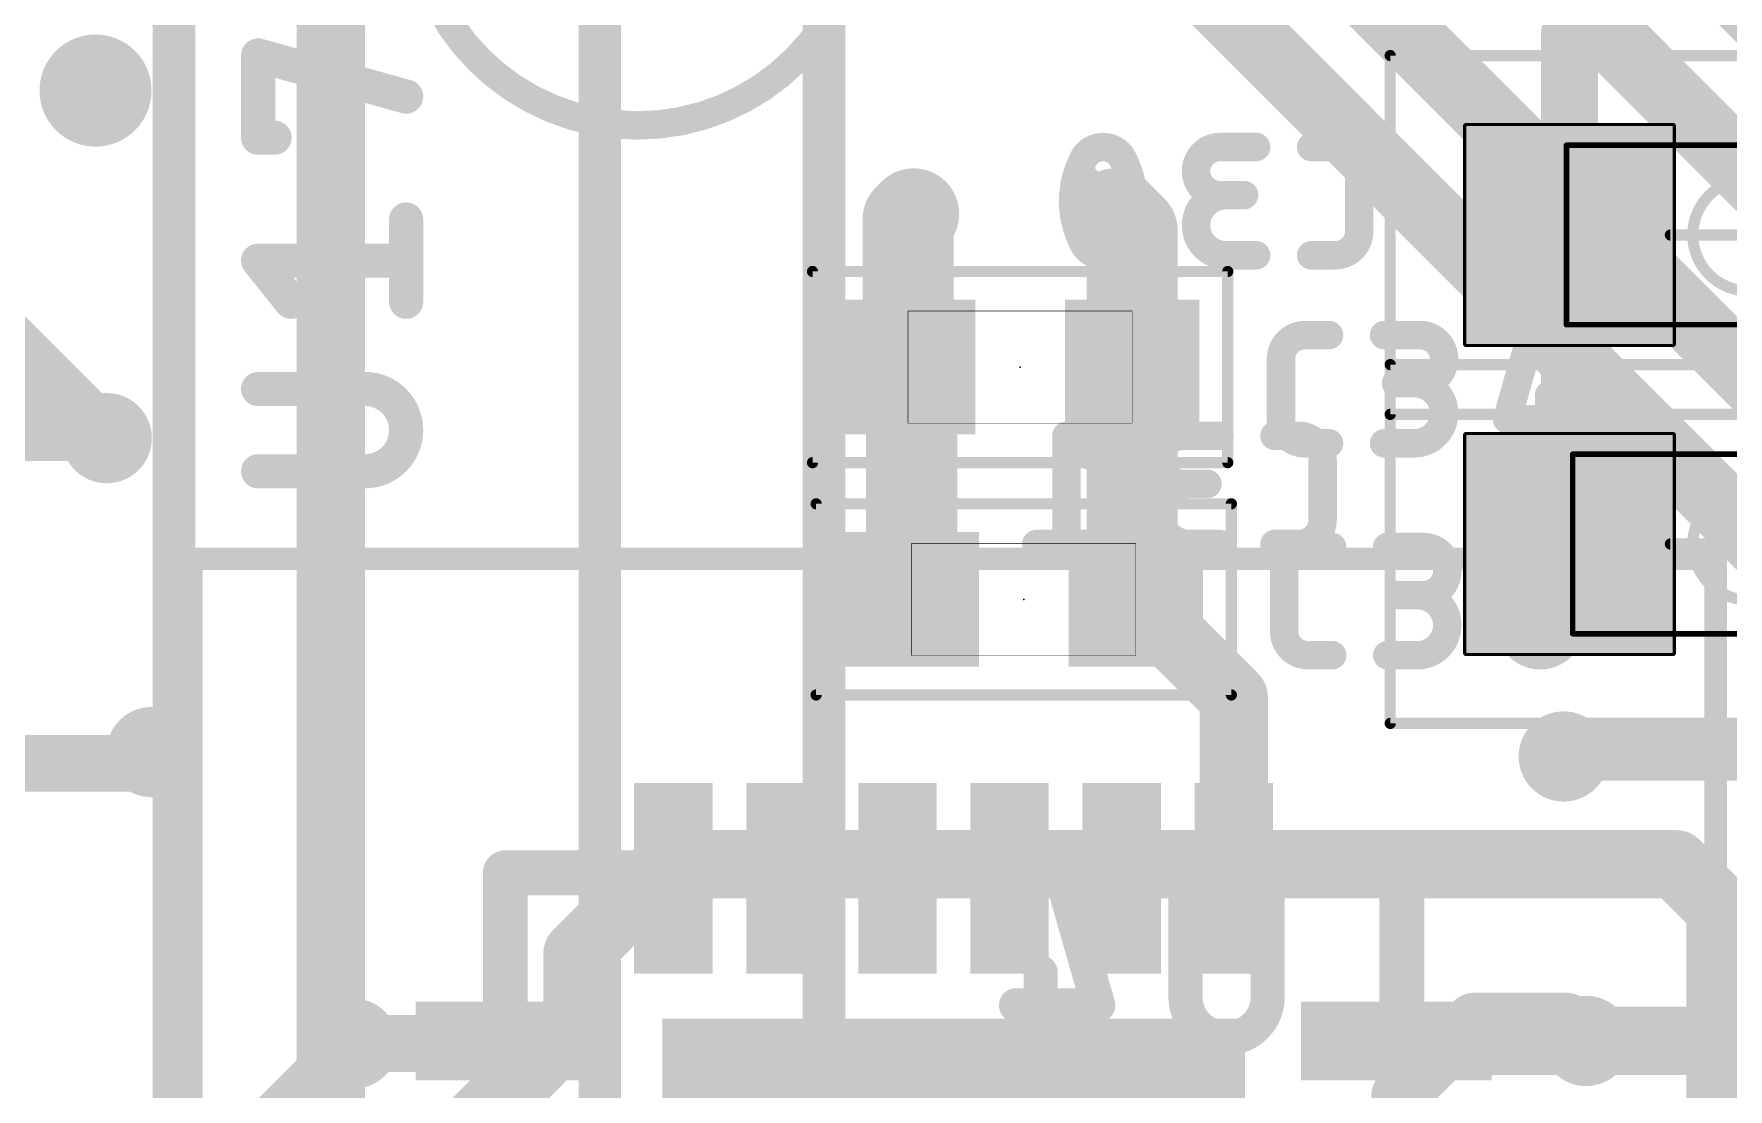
# Model space of a CAD drawing. Extents: x 23.6 to 57.9, y 14.1 to 54.9.
# Drawn here: x 31.38 to 38.93, y 39.4 to 44.1 of the extents above; entities that cross this region are included whole.
import ezdxf

# ---------------------------------------------------------------- set-up
doc = ezdxf.new("R2010")
doc.units = 0
for name, color, linetype in [('1', 12, 'CONTINUOUS'), ('15', 30, 'CONTINUOUS'), ('16', 132, 'CONTINUOUS'), ('18', 110, 'CONTINUOUS'), ('2', 41, 'CONTINUOUS'), ('21', 253, 'CONTINUOUS'), ('23', 53, 'CONTINUOUS'), ('25', 253, 'CONTINUOUS'), ('26', 253, 'CONTINUOUS'), ('39', 12, 'CONTINUOUS'), ('40', 132, 'CONTINUOUS'), ('42', 132, 'CONTINUOUS'), ('51', 253, 'CONTINUOUS'), ('52', 253, 'CONTINUOUS')]:
    doc.layers.add(name, color=color, linetype=linetype)

# ---------------------------------------------------------------- blocks, each defined once
blk = doc.blocks.new('RECT152000X160000R3')
at = {"const_width": 0.0143}
blk.add_lwpolyline([(0.4679, -0.4858), (0.4679, 0.4858, 0.4142), (0.4608, 0.4929), (-0.4608, 0.4929, 0.4142), (-0.4679, 0.4858), (-0.4679, -0.4858, 0.4142), (-0.4608, -0.4929), (0.4608, -0.4929, 0.4142)], format="xyb", close=True, dxfattribs=at)
blk.add_solid([(-0.4643, -0.4893), (0.4643, -0.4893), (-0.4643, 0.4893), (0.4643, 0.4893)])
blk = doc.blocks.new('RECT')
blk.add_solid([(-0.5, -0.5), (0.5, -0.5), (-0.5, 0.5), (0.5, 0.5)])
blk = doc.blocks.new('ROUNDV')
at = {"const_width": 0.5}
blk.add_lwpolyline([(0, -0.25, 1), (0, 0.25, 1), (0, -0.25)], format="xyb", dxfattribs=at)

msp = doc.modelspace()

# ---------------------------------------------------------------- linework, layer by layer
at = {"layer": '1'}
for points, const_width in [([(40.9928, 42.2587), (38, 45.2515)], 0.3048), ([(40.5102, 41.9898), (37.6, 44.9)], 0.3048), ([(40.0784, 41.5216), (37.1, 44.5)], 0.3048), ([(39.6, 41.3), (36.6, 44.3)], 0.3048), ([(35.275, 43.275), (35.3, 43.3)], 0.4064), ([(35.275, 42.617), (35.275, 43.275)], 0.4064), ([(36.275, 43.225), (36.2, 43.3)], 0.4064), ([(36.275, 42.617), (36.275, 43.225)], 0.4064), ([(31.15, 42.85), (31.7, 42.3)], 0.254), ([(35.275, 42.617), (35.291, 42.601)], 0.4064), ([(35.291, 42.601), (35.291, 41.581)], 0.4064), ([(36.275, 42.617), (36.275, 41.597)], 0.4064), ([(30.7, 42.35), (31.65, 42.35)], 0.3048), ([(31.65, 42.35), (31.7, 42.3)], 0.3048), ([(36.275, 41.597), (36.291, 41.581)], 0.4064), ([(36.291, 41.581), (36.728, 41.144)], 0.3048), ([(36.728, 41.144), (36.728, 40.337)], 0.3048), ([(30.7, 40.85), (31.9, 40.85)], 0.254), ([(31.9, 40.85), (31.9, 40.9)], 0.254), ([(37.453, 39.612), (38.3, 39.612)], 0.3048), ([(38.3, 39.612), (38.888, 39.612)], 0.3048), ([(38.888, 39.612), (39.0915, 39.4085)], 0.3048), ([(32.05, 38.85), (32.8, 39.6)], 0.254), ([(33.491, 39.6), (32.8, 39.6)], 0.254), ([(33.503, 39.612), (33.491, 39.6)], 0.254)]:
    msp.add_lwpolyline(points, dxfattribs=dict(at, const_width=const_width))
for points, const_width in [([(35.3766, 43.275, 1), (35.1734, 43.275)], 0.2032), ([(35.3718, 43.2282, 1), (35.2282, 43.3718)], 0.2032), ([(36.2718, 43.3718, 1), (36.1282, 43.2282)], 0.2032), ([(35.2032, 43.3468, 1), (35.3468, 43.2032)], 0.2032), ([(36.3766, 43.225, 1), (36.1734, 43.225)], 0.2032), ([(36.2032, 43.1532, 1), (36.3468, 43.2968)], 0.2032), ([(35.3468, 42.6888, 1), (35.2032, 42.5452)], 0.2032), ([(35.3926, 42.601, 1), (35.1894, 42.601)], 0.2032), ([(36.3766, 42.617, 1), (36.1734, 42.617)], 0.2032), ([(35.1734, 42.617, 1), (35.3766, 42.617)], 0.2032), ([(35.2192, 42.5292, 1), (35.3628, 42.6728)], 0.2032), ([(36.1734, 42.617, 1), (36.3766, 42.617)], 0.2032), ([(31.7039, 42.4039, 1), (31.5961, 42.2961)], 0.1524), ([(31.65, 42.2738, 1), (31.65, 42.4262)], 0.1524), ([(31.6461, 42.2461, 1), (31.7539, 42.3539)], 0.1524), ([(31.6551, 42.2551, 1), (31.7449, 42.3449)], 0.127), ([(36.3468, 41.6688, 1), (36.2032, 41.5252)], 0.2032), ([(36.2192, 41.5092, 1), (36.3628, 41.6528)], 0.2032), ([(36.3449, 41.6349, 1), (36.2371, 41.5271)], 0.1524), ([(35.1894, 41.581, 1), (35.3926, 41.581)], 0.2032), ([(36.1734, 41.597, 1), (36.3766, 41.597)], 0.2032), ([(36.8042, 41.144, 1), (36.6518, 41.144)], 0.1524), ([(36.6741, 41.0901, 1), (36.7819, 41.1979)], 0.1524), ([(31.9635, 40.9, 1), (31.8365, 40.9)], 0.127), ([(31.9, 40.7865, 1), (31.9, 40.9135)], 0.127), ([(31.8365, 40.85, 1), (31.9635, 40.85)], 0.127), ([(36.6518, 40.337, 1), (36.8042, 40.337)], 0.1524), ([(37.453, 39.6882, 1), (37.453, 39.5358)], 0.1524), ([(38.3, 39.6882, 1), (38.3, 39.5358)], 0.1524), ([(38.3, 39.5358, 1), (38.3, 39.6882)], 0.1524), ([(38.9419, 39.6659, 1), (38.8341, 39.5581)], 0.1524), ([(38.888, 39.5358, 1), (38.888, 39.6882)], 0.1524), ([(32.8, 39.6635, 1), (32.8, 39.5365)], 0.127), ([(32.8449, 39.5551, 1), (32.7551, 39.6449)], 0.127), ([(33.4461, 39.6449, 1), (33.5359, 39.5551)], 0.127), ([(33.5479, 39.5671, 1), (33.4581, 39.6569)], 0.127), ([(33.491, 39.5365, 1), (33.491, 39.6635)], 0.127)]:
    msp.add_lwpolyline(points, format="xyb", dxfattribs=dict(at, const_width=const_width))
at = {"layer": '15'}
for points, const_width in [([(32, 18.1), (32, 50)], 0.19), ([(32.7, 49.9), (32.7, 17)], 0.3048)]:
    msp.add_lwpolyline(points, dxfattribs=dict(at, const_width=const_width))
at = {"layer": '16'}
for points, const_width in [([(32.7, 48.9), (32.7, 29)], 0.19), ([(38.726, 44.603), (38.226, 44.103)], 0.254), ([(38.226, 44.103), (38.226, 43.206)], 0.254), ([(38.226, 43.206), (38.226, 41.828)], 0.254), ([(38.2, 40.8064), (38.2, 40.8806)], 0.254), ([(38.3, 40.9), (38.2064, 40.8064)], 0.254), ([(39.826, 40.9), (38.3, 40.9)], 0.254), ([(38.2064, 40.8064), (38.2, 40.8064)], 0.254), ([(34.2, 40.4), (34.1, 40.3)], 0.3048), ([(38.7, 40.4), (34.2, 40.4)], 0.3048), ([(38.9, 40.2), (38.7, 40.4)], 0.3048), ([(33.8, 40), (34.1, 40.3)], 0.3048), ([(38.9, 39.1), (38.9, 40.2)], 0.3048), ([(33.8, 39.7), (33.8, 40)], 0.3048), ([(33.8, 39.7), (31.95, 37.85)], 0.3048), ([(37.4688, 39.3688), (37.8, 39.7)], 0.254), ([(37.8, 39.7), (38.212, 39.7)], 0.254), ([(38.212, 39.7), (38.3, 39.612)], 0.254), ([(37.4688, 38.8708), (37.4688, 39.3688)], 0.254)]:
    msp.add_lwpolyline(points, dxfattribs=dict(at, const_width=const_width))
for points, const_width in [([(38.2895, 44.103, 1), (38.1625, 44.103)], 0.127), ([(38.1811, 44.1479, 1), (38.2709, 44.0581)], 0.127), ([(38.2895, 43.206, 1), (38.1625, 43.206)], 0.127), ([(38.1625, 43.206, 1), (38.2895, 43.206)], 0.127), ([(38.1625, 41.828, 1), (38.2895, 41.828)], 0.127), ([(38.2635, 40.8806, 1), (38.1365, 40.8806)], 0.127), ([(38.3, 40.9635, 1), (38.3, 40.8365)], 0.127), ([(38.3449, 40.8551, 1), (38.2551, 40.9449)], 0.127), ([(38.2, 40.8699, 1), (38.2, 40.7429)], 0.127), ([(38.1615, 40.8513, 1), (38.2513, 40.7615)], 0.127), ([(38.2064, 40.7429, 1), (38.2064, 40.8699)], 0.127), ([(38.1365, 40.8064, 1), (38.2635, 40.8064)], 0.127), ([(34.2, 40.4762, 1), (34.2, 40.3238)], 0.1524), ([(34.2539, 40.3461, 1), (34.1461, 40.4539)], 0.1524), ([(38.7539, 40.4539, 1), (38.6461, 40.3461)], 0.1524), ([(38.7, 40.3238, 1), (38.7, 40.4762)], 0.1524), ([(34.1539, 40.2461, 1), (34.0461, 40.3539)], 0.1524), ([(34.0461, 40.3539, 1), (34.1539, 40.2461)], 0.1524), ([(38.9762, 40.2, 1), (38.8238, 40.2)], 0.1524), ([(38.8461, 40.1461, 1), (38.9539, 40.2539)], 0.1524), ([(33.8762, 40, 1), (33.7238, 40)], 0.1524), ([(33.7461, 40.0539, 1), (33.8539, 39.9461)], 0.1524), ([(33.8539, 39.6461, 1), (33.7461, 39.7539)], 0.1524), ([(33.7238, 39.7, 1), (33.8762, 39.7)], 0.1524), ([(37.8, 39.7635, 1), (37.8, 39.6365)], 0.127), ([(37.8449, 39.6551, 1), (37.7551, 39.7449)], 0.127), ([(38.2569, 39.7449, 1), (38.1671, 39.6551)], 0.127), ([(38.212, 39.6365, 1), (38.212, 39.7635)], 0.127), ([(38.2551, 39.5671, 1), (38.3449, 39.6569)], 0.127), ([(37.5323, 39.3688, 1), (37.4053, 39.3688)], 0.127), ([(37.4239, 39.4137, 1), (37.5137, 39.3239)], 0.127)]:
    msp.add_lwpolyline(points, format="xyb", dxfattribs=dict(at, const_width=const_width))
at = {"layer": '2', "const_width": 0.19}
for points in [[(33.9, 50.1), (33.9, 26.4)], [(34.9, 50.1), (34.9, 25.9)]]:
    msp.add_lwpolyline(points, dxfattribs=at)
at = {"layer": '21'}
for points, const_width in [([(31.65, 43.725, 1), (31.65, 43.975, 1), (31.65, 43.725)], 0.25), ([(36.778, 41.162, 1), (36.678, 41.162)], 0.1), ([(36.678, 41.162, 1), (36.778, 41.162)], 0.1), ([(36.703, 41.162, 1), (36.653, 41.162)], 0.05), ([(36.803, 41.162, 1), (36.753, 41.162)], 0.05), ([(36.653, 41.162, 1), (36.703, 41.162)], 0.05), ([(36.753, 41.162, 1), (36.803, 41.162)], 0.05), ([(33.503, 40.387, 1), (33.503, 40.337)], 0.05), ([(33.528, 40.362, 1), (33.478, 40.362)], 0.05), ([(33.878, 40.337, 1), (33.878, 40.387)], 0.05), ([(37.078, 40.387, 1), (37.078, 40.337)], 0.05), ([(37.503, 40.362, 1), (37.453, 40.362)], 0.05), ([(37.478, 40.337, 1), (37.478, 40.387)], 0.05), ([(33.478, 39.962, 1), (33.528, 39.962)], 0.05), ([(37.453, 39.962, 1), (37.503, 39.962)], 0.05)]:
    msp.add_lwpolyline(points, format="xyb", dxfattribs=dict(at, const_width=const_width))
at = {"layer": '21', "const_width": 0.1}
for points in [[(33.878, 40.362), (33.503, 40.362)], [(33.503, 40.362), (33.503, 39.962)], [(37.478, 40.362), (37.078, 40.362)], [(37.478, 39.962), (37.478, 40.362)]]:
    msp.add_lwpolyline(points, dxfattribs=at)
at = {"layer": '23'}
for p in [(35.775, 42.617), (35.791, 41.581)]:
    msp.add_point(p, dxfattribs=at)
at = {"layer": '25'}
for points, const_width in [([(32.3754, 43.6397), (32.3754, 44.0066)], 0.1524), ([(32.3754, 44.0066), (33.0358, 43.8231)], 0.1524), ([(32.4488, 43.6397), (32.3754, 43.6397)], 0.1524), ([(33.0358, 42.9082), (33.0358, 43.2751)], 0.1524), ([(32.5222, 42.9082), (32.3754, 43.0916)], 0.1524), ([(32.3754, 43.0916), (33.0358, 43.0916)], 0.1524), ([(37.0458, 42.7595), (37.1531, 42.7595)], 0.127), ([(37.3987, 42.7595), (37.5595, 42.7595)], 0.127), ([(38.0545, 42.7595), (37.9473, 42.3841)], 0.127), ([(36.9386, 42.3841), (36.9386, 42.6523)], 0.127), ([(32.8524, 42.5192), (32.3754, 42.5192)], 0.1524), ([(37.5595, 42.545), (37.4523, 42.545)], 0.127), ([(38.135, 42.4914), (38.135, 42.2769)], 0.127), ([(37.9473, 42.3841), (38.2154, 42.3841)], 0.127), ([(37.1531, 42.2769), (37.0458, 42.2769)], 0.127), ([(37.3987, 42.2769), (37.5327, 42.2769)], 0.127), ([(32.3754, 42.1523), (32.8524, 42.1523)], 0.1524), ([(37.0598, 41.8145), (37.1671, 41.8145)], 0.127), ([(37.4127, 41.8145), (37.5735, 41.8145)], 0.127), ([(36.9526, 41.4391), (36.9526, 41.7073)], 0.127), ([(37.5735, 41.6), (37.4663, 41.6)], 0.127), ([(37.9613, 41.6), (38.1222, 41.6)], 0.127), ([(37.9613, 41.466), (37.9613, 41.6)], 0.127), ([(38.2294, 41.4928), (38.2294, 41.466)], 0.127), ([(37.1671, 41.3319), (37.0598, 41.3319)], 0.127), ([(37.4127, 41.3319), (37.5467, 41.3319)], 0.127)]:
    msp.add_lwpolyline(points, dxfattribs=dict(at, const_width=const_width))
for points, const_width in [([(32.4135, 44.0066, 1), (32.3373, 44.0066)], 0.0762), ([(32.3856, 44.0433, 1), (32.3652, 43.9699)], 0.0762), ([(33.0256, 43.7864, 1), (33.046, 43.8599)], 0.0762), ([(32.3754, 43.6778, 1), (32.3754, 43.6016)], 0.0762), ([(32.4488, 43.6016, 1), (32.4488, 43.6778)], 0.0762), ([(32.3373, 43.6397, 1), (32.4135, 43.6397)], 0.0762), ([(33.0739, 43.2751, 1), (32.9977, 43.2751)], 0.0762), ([(32.3754, 43.1297, 1), (32.3754, 43.0535)], 0.0762), ([(32.4052, 43.1154, 1), (32.3457, 43.0678)], 0.0762), ([(33.0358, 43.0535, 1), (33.0358, 43.1297)], 0.0762), ([(32.4924, 42.8844, 1), (32.5519, 42.932)], 0.0762), ([(32.9977, 42.9082, 1), (33.0739, 42.9082)], 0.0762), ([(37.0458, 42.7595, 0.4142), (36.9386, 42.6523)], 0.127), ([(37.0458, 42.7913, 1), (37.0458, 42.7278)], 0.0635), ([(37.0458, 42.7278, 1), (37.0458, 42.7912)], 0.0635), ([(37.1531, 42.7278, 1), (37.1531, 42.7913)], 0.0635), ([(37.3987, 42.7913, 1), (37.3987, 42.7278)], 0.0635), ([(37.5595, 42.7913, 1), (37.5595, 42.7278)], 0.0635), ([(37.5595, 42.545, 1), (37.5595, 42.7595)], 0.127), ([(37.5595, 42.7278, 1), (37.5595, 42.7913)], 0.0635), ([(38.0851, 42.7508, 1), (38.024, 42.7682)], 0.0635), ([(36.9703, 42.6523, 1), (36.9068, 42.6523)], 0.0635), ([(36.9068, 42.6523, 1), (36.9703, 42.6523)], 0.0635), ([(32.3754, 42.5573, 1), (32.3754, 42.4811)], 0.0762), ([(32.8524, 42.1523, 1), (32.8524, 42.5192)], 0.1524), ([(32.8524, 42.5573, 1), (32.8524, 42.4811)], 0.0762), ([(32.8524, 42.4811, 1), (32.8524, 42.5573)], 0.0762), ([(37.4523, 42.5768, 1), (37.4523, 42.5133)], 0.0635), ([(37.5327, 42.5768, 1), (37.5327, 42.5133)], 0.0635), ([(37.5327, 42.2769, 1), (37.5327, 42.545)], 0.127), ([(37.5595, 42.5768, 1), (37.5595, 42.5133)], 0.0635), ([(37.5595, 42.5133, 1), (37.5595, 42.5768)], 0.0635), ([(38.1667, 42.4914, 1), (38.1032, 42.4914)], 0.0635), ([(36.9703, 42.3841, 1), (36.9068, 42.3841)], 0.0635), ([(36.9068, 42.3841, 1), (36.9703, 42.3841)], 0.0635), ([(36.9386, 42.3841, 0.4142), (37.0458, 42.2769)], 0.127), ([(37.9473, 42.4159, 1), (37.9473, 42.3524)], 0.0635), ([(37.9168, 42.3929, 1), (37.9778, 42.3754)], 0.0635), ([(38.2154, 42.3524, 1), (38.2154, 42.4159)], 0.0635), ([(37.0458, 42.3087, 1), (37.0458, 42.2452)], 0.0635), ([(37.0458, 42.2452, 1), (37.0458, 42.3087)], 0.0635), ([(37.1531, 42.2452, 1), (37.1531, 42.3087)], 0.0635), ([(37.3987, 42.3087, 1), (37.3987, 42.2452)], 0.0635), ([(37.5327, 42.3087, 1), (37.5327, 42.2452)], 0.0635), ([(37.5327, 42.2452, 1), (37.5327, 42.3087)], 0.0635), ([(38.1032, 42.2769, 1), (38.1667, 42.2769)], 0.0635), ([(32.3754, 42.1904, 1), (32.3754, 42.1142)], 0.0762), ([(32.8524, 42.1904, 1), (32.8524, 42.1142)], 0.0762), ([(32.8524, 42.1142, 1), (32.8524, 42.1904)], 0.0762), ([(37.0598, 41.8145, 0.4142), (36.9526, 41.7073)], 0.127), ([(37.0598, 41.8463, 1), (37.0598, 41.7828)], 0.0635), ([(37.0598, 41.7828, 1), (37.0598, 41.8462)], 0.0635), ([(37.1671, 41.7828, 1), (37.1671, 41.8463)], 0.0635), ([(37.4127, 41.8463, 1), (37.4127, 41.7828)], 0.0635), ([(37.5735, 41.8463, 1), (37.5735, 41.7828)], 0.0635), ([(37.5735, 41.6, 1), (37.5735, 41.8145)], 0.127), ([(37.5735, 41.7828, 1), (37.5735, 41.8463)], 0.0635), ([(38.1758, 41.8145, 0.4142), (37.9613, 41.6)], 0.127), ([(38.1758, 41.7828, 1), (38.1758, 41.8462)], 0.0635), ([(36.9843, 41.7073, 1), (36.9208, 41.7073)], 0.0635), ([(36.9208, 41.7073, 1), (36.9843, 41.7073)], 0.0635), ([(37.4663, 41.6318, 1), (37.4663, 41.5683)], 0.0635), ([(37.5467, 41.6318, 1), (37.5467, 41.5683)], 0.0635), ([(37.5467, 41.3319, 1), (37.5467, 41.6)], 0.127), ([(37.5735, 41.6318, 1), (37.5735, 41.5683)], 0.0635), ([(37.5735, 41.5683, 1), (37.5735, 41.6318)], 0.0635), ([(37.993, 41.6, 1), (37.9295, 41.6)], 0.0635), ([(37.9613, 41.6318, 1), (37.9613, 41.5683)], 0.0635), ([(38.1222, 41.6318, 1), (38.1222, 41.5683)], 0.0635), ([(38.2294, 41.4928, 0.4142), (38.1222, 41.6)], 0.127), ([(38.1222, 41.5683, 1), (38.1222, 41.6318)], 0.0635), ([(37.9295, 41.6, 1), (37.993, 41.6)], 0.0635), ([(36.9843, 41.4391, 1), (36.9208, 41.4391)], 0.0635), ([(36.9526, 41.4391, 0.4142), (37.0598, 41.3319)], 0.127), ([(37.993, 41.466, 1), (37.9295, 41.466)], 0.0635), ([(37.9295, 41.466, 1), (37.993, 41.466)], 0.0635), ([(37.9613, 41.466, 1), (38.2294, 41.466)], 0.127), ([(38.2612, 41.4928, 1), (38.1977, 41.4928)], 0.0635), ([(38.2612, 41.466, 1), (38.1977, 41.466)], 0.0635), ([(38.1977, 41.4928, 1), (38.2612, 41.4928)], 0.0635), ([(38.1977, 41.466, 1), (38.2612, 41.466)], 0.0635), ([(36.9208, 41.4391, 1), (36.9843, 41.4391)], 0.0635), ([(37.0598, 41.3637, 1), (37.0598, 41.3002)], 0.0635), ([(37.0598, 41.3002, 1), (37.0598, 41.3637)], 0.0635), ([(37.1671, 41.3002, 1), (37.1671, 41.3637)], 0.0635), ([(37.4127, 41.3637, 1), (37.4127, 41.3002)], 0.0635), ([(37.5467, 41.3637, 1), (37.5467, 41.3002)], 0.0635), ([(37.5467, 41.3002, 1), (37.5467, 41.3637)], 0.0635)]:
    msp.add_lwpolyline(points, format="xyb", dxfattribs=dict(at, const_width=const_width))
at = {"layer": '26'}
for points, const_width in [([(36.1452, 43.5981, 0.3205), (36.0513, 43.5311)], 0.127), ([(36.239, 43.5311, 0.3205), (36.1452, 43.5981)], 0.127), ([(36.1452, 43.6298, 1), (36.1451, 43.5664)], 0.0635), ([(36.1451, 43.5664, 1), (36.1452, 43.6298)], 0.0635), ([(36.667, 43.5981, 1), (36.667, 43.3836)], 0.127), ([(36.667, 43.6299, 1), (36.667, 43.5663)], 0.0635), ([(36.667, 43.5663, 1), (36.667, 43.6299)], 0.0635), ([(36.8278, 43.5663, 1), (36.8278, 43.6299)], 0.0635), ([(37.0734, 43.6299, 1), (37.0734, 43.5663)], 0.0635), ([(37.2879, 43.4909, 0.4142), (37.1807, 43.5981)], 0.127), ([(37.1807, 43.6298, 1), (37.1807, 43.5663)], 0.0635), ([(37.1807, 43.5663, 1), (37.1807, 43.6299)], 0.0635), ([(36.0513, 43.5311, 0.1139), (36.0111, 43.3568)], 0.127), ([(36.0627, 43.5107, 1), (36.0131, 43.471)], 0.0635), ([(36.0213, 43.5414, 1), (36.0813, 43.5208)], 0.0635), ([(36.0798, 43.5172, 1), (36.0228, 43.545)], 0.0635), ([(36.2675, 43.545, 1), (36.2104, 43.5172)], 0.0635), ([(36.2792, 43.3568, 0.1139), (36.239, 43.5311)], 0.127), ([(36.209, 43.5208, 1), (36.269, 43.5414)], 0.0635), ([(37.3197, 43.4909, 1), (37.2562, 43.4909)], 0.0635), ([(37.2562, 43.4909, 1), (37.3197, 43.4909)], 0.0635), ([(36.0428, 43.3568, 1), (35.9793, 43.3568)], 0.0635), ([(35.9793, 43.3568, 1), (36.0428, 43.3568)], 0.0635), ([(36.0111, 43.3568, 0.1139), (36.0513, 43.1825)], 0.127), ([(36.239, 43.1825, 0.1139), (36.2792, 43.3568)], 0.127), ([(36.311, 43.3568, 1), (36.2475, 43.3568)], 0.0635), ([(36.2475, 43.3568, 1), (36.311, 43.3568)], 0.0635), ([(36.6938, 43.3836, 1), (36.6938, 43.1155)], 0.127), ([(36.667, 43.4154, 1), (36.667, 43.3519)], 0.0635), ([(36.667, 43.3519, 1), (36.667, 43.4154)], 0.0635), ([(36.6938, 43.3519, 1), (36.6938, 43.4154)], 0.0635), ([(36.7742, 43.3519, 1), (36.7742, 43.4154)], 0.0635), ([(36.0513, 43.1825, 0.3204), (36.1452, 43.1155)], 0.127), ([(36.0813, 43.1928, 1), (36.0213, 43.1722)], 0.0635), ([(36.1452, 43.1155, 0.3205), (36.239, 43.1825)], 0.127), ([(36.269, 43.1722, 1), (36.209, 43.1928)], 0.0635), ([(36.2276, 43.2029, 1), (36.2772, 43.2426)], 0.0635), ([(37.1807, 43.1155, 0.4142), (37.2879, 43.2227)], 0.127), ([(37.3197, 43.2227, 1), (37.2562, 43.2227)], 0.0635), ([(37.2562, 43.2227, 1), (37.3197, 43.2227)], 0.0635), ([(36.0228, 43.1686, 1), (36.0798, 43.1964)], 0.0635), ([(36.1452, 43.1472, 1), (36.1451, 43.0838)], 0.0635), ([(36.1451, 43.0838, 1), (36.1452, 43.1472)], 0.0635), ([(36.2104, 43.1964, 1), (36.2675, 43.1686)], 0.0635), ([(36.6938, 43.1473, 1), (36.6938, 43.0838)], 0.0635), ([(36.6938, 43.0838, 1), (36.6938, 43.1473)], 0.0635), ([(36.8278, 43.0838, 1), (36.8278, 43.1473)], 0.0635), ([(37.0734, 43.1473, 1), (37.0734, 43.0838)], 0.0635), ([(37.1807, 43.1473, 1), (37.1807, 43.0838)], 0.0635), ([(37.1807, 43.0838, 1), (37.1807, 43.1473)], 0.0635), ([(36.0015, 42.3354, 1), (35.9618, 42.2858)], 0.0635), ([(36.0134, 42.3106, 1), (35.9499, 42.3106)], 0.0635), ([(36.5035, 42.3106, 1), (36.5035, 42.0961)], 0.127), ([(36.5035, 42.3424, 1), (36.5035, 42.2788)], 0.0635), ([(36.5035, 42.2788, 1), (36.5035, 42.3424)], 0.0635), ([(36.6643, 42.2788, 1), (36.6643, 42.3424)], 0.0635), ([(36.9099, 42.3424, 1), (36.9099, 42.2788)], 0.0635), ([(37.1244, 42.2034, 0.4142), (37.0172, 42.3106)], 0.127), ([(37.0172, 42.3423, 1), (37.0172, 42.2788)], 0.0635), ([(37.0172, 42.2788, 1), (37.0172, 42.3424)], 0.0635), ([(36.0959, 42.1786, 1), (36.1355, 42.2281)], 0.0635), ([(37.1562, 42.2034, 1), (37.0927, 42.2034)], 0.0635), ([(37.0927, 42.2034, 1), (37.1562, 42.2034)], 0.0635), ([(36.5303, 42.0961, 1), (36.5303, 41.828)], 0.127), ([(36.5035, 42.1279, 1), (36.5035, 42.0644)], 0.0635), ([(36.5035, 42.0644, 1), (36.5035, 42.1279)], 0.0635), ([(36.5303, 42.0644, 1), (36.5303, 42.1279)], 0.0635), ([(36.6107, 42.0644, 1), (36.6107, 42.1279)], 0.0635), ([(37.0172, 41.828, 0.4142), (37.1244, 41.9352)], 0.127), ([(37.1562, 41.9352, 1), (37.0927, 41.9352)], 0.0635), ([(37.0927, 41.9352, 1), (37.1562, 41.9352)], 0.0635), ([(35.8476, 41.8598, 1), (35.8476, 41.7963)], 0.0635), ([(36.1157, 41.7963, 1), (36.1157, 41.8598)], 0.0635), ([(36.5303, 41.8598, 1), (36.5303, 41.7963)], 0.0635), ([(36.5303, 41.7963, 1), (36.5303, 41.8598)], 0.0635), ([(36.6643, 41.7963, 1), (36.6643, 41.8598)], 0.0635), ([(36.9099, 41.8598, 1), (36.9099, 41.7963)], 0.0635), ([(37.0172, 41.8598, 1), (37.0172, 41.7963)], 0.0635), ([(37.0172, 41.7963, 1), (37.0172, 41.8598)], 0.0635), ([(35.9499, 41.828, 1), (36.0134, 41.828)], 0.0635), ([(36.0133, 40.2951, 1), (35.9401, 40.2742)], 0.0762), ([(36.5506, 40.2847, 1), (36.4744, 40.2847)], 0.0762), ([(36.9175, 40.2847, 1), (36.8413, 40.2847)], 0.0762), ([(35.9047, 39.9178, 1), (35.8285, 39.9178)], 0.0762), ([(35.7566, 39.8091, 1), (35.7566, 39.7329)], 0.0762), ([(36.1234, 39.7329, 1), (36.1234, 39.8091)], 0.0762), ([(36.5125, 39.8077, 1), (36.8794, 39.8077)], 0.1524), ([(36.5506, 39.8077, 1), (36.4744, 39.8077)], 0.0762), ([(36.4744, 39.8077, 1), (36.5506, 39.8077)], 0.0762), ([(36.9175, 39.8077, 1), (36.8413, 39.8077)], 0.0762), ([(36.8413, 39.8077, 1), (36.9175, 39.8077)], 0.0762), ([(36.0868, 39.7606, 1), (36.1601, 39.7815)], 0.0762), ([(35.8285, 39.6243, 1), (35.9047, 39.6243)], 0.0762)]:
    msp.add_lwpolyline(points, format="xyb", dxfattribs=dict(at, const_width=const_width))
for points, const_width in [([(36.8278, 43.5981), (36.667, 43.5981)], 0.127), ([(37.1807, 43.5981), (37.0734, 43.5981)], 0.127), ([(36.2524, 43.2227), (36.0379, 43.4909)], 0.127), ([(37.2879, 43.2227), (37.2879, 43.4909)], 0.127), ([(36.667, 43.3836), (36.7742, 43.3836)], 0.127), ([(36.8278, 43.1155), (36.6938, 43.1155)], 0.127), ([(37.0734, 43.1155), (37.1807, 43.1155)], 0.127), ([(36.1157, 42.2034), (35.9817, 42.3106)], 0.127), ([(35.9817, 42.3106), (35.9817, 41.828)], 0.127), ([(36.6643, 42.3106), (36.5035, 42.3106)], 0.127), ([(37.0172, 42.3106), (36.9099, 42.3106)], 0.127), ([(37.1244, 41.9352), (37.1244, 42.2034)], 0.127), ([(36.5035, 42.0961), (36.6107, 42.0961)], 0.127), ([(36.1157, 41.828), (35.8476, 41.828)], 0.127), ([(36.6643, 41.828), (36.5303, 41.828)], 0.127), ([(36.9099, 41.828), (37.0172, 41.828)], 0.127), ([(35.9767, 40.2847), (36.1234, 39.771)], 0.1524), ([(36.5125, 39.8077), (36.5125, 40.2847)], 0.1524), ([(36.8794, 40.2847), (36.8794, 39.8077)], 0.1524), ([(35.8666, 39.9178), (35.8666, 39.6243)], 0.1524), ([(36.1234, 39.771), (35.7566, 39.771)], 0.1524)]:
    msp.add_lwpolyline(points, dxfattribs=dict(at, const_width=const_width))
at = {"layer": '39', "const_width": 0.05}
for points in [[(36.7012, 43.0432), (34.8488, 43.0432)], [(34.8488, 43.0432), (34.8488, 42.1908)], [(36.7012, 42.1908), (36.7012, 43.0432)], [(34.8488, 42.1908), (36.7012, 42.1908)], [(36.7172, 42.0072), (34.8648, 42.0072)], [(34.8648, 42.0072), (34.8648, 41.1548)], [(36.7172, 41.1548), (36.7172, 42.0072)], [(34.8648, 41.1548), (36.7172, 41.1548)]]:
    msp.add_lwpolyline(points, dxfattribs=at)
at = {"layer": '39', "const_width": 0.025}
for points in [[(34.8488, 43.0557, 1), (34.8488, 43.0307)], [(34.8613, 43.0432, 1), (34.8363, 43.0432)], [(36.7137, 43.0432, 1), (36.6887, 43.0432)], [(36.7012, 43.0307, 1), (36.7012, 43.0557)], [(34.8488, 42.2033, 1), (34.8488, 42.1783)], [(34.8363, 42.1908, 1), (34.8613, 42.1908)], [(36.6887, 42.1908, 1), (36.7137, 42.1908)], [(36.7012, 42.1783, 1), (36.7012, 42.2033)], [(34.8648, 42.0197, 1), (34.8648, 41.9947)], [(34.8773, 42.0072, 1), (34.8523, 42.0072)], [(36.7297, 42.0072, 1), (36.7047, 42.0072)], [(36.7172, 41.9947, 1), (36.7172, 42.0197)], [(34.8648, 41.1673, 1), (34.8648, 41.1423)], [(34.8523, 41.1548, 1), (34.8773, 41.1548)], [(36.7047, 41.1548, 1), (36.7297, 41.1548)], [(36.7172, 41.1423, 1), (36.7172, 41.1673)]]:
    msp.add_lwpolyline(points, format="xyb", dxfattribs=at)
at = {"layer": '40', "const_width": 0.05}
for points in [[(37.426, 42.406), (37.426, 44.006)], [(37.426, 44.006), (40.626, 44.006)], [(38.676, 43.206), (39.376, 43.206)], [(37.426, 41.028), (37.426, 42.628)], [(37.426, 42.628), (40.626, 42.628)], [(40.626, 42.406), (37.426, 42.406)], [(39.376, 41.828), (38.676, 41.828)], [(40.626, 41.028), (37.426, 41.028)]]:
    msp.add_lwpolyline(points, dxfattribs=at)
at = {"layer": '40'}
for points, const_width in [([(37.4385, 44.006, 1), (37.4135, 44.006)], 0.025), ([(37.426, 44.0185, 1), (37.426, 43.9935)], 0.025), ([(39.026, 42.956, 1), (39.026, 43.456, 1), (39.026, 42.956)], 0.05), ([(38.676, 43.2185, 1), (38.676, 43.1935)], 0.025), ([(37.4385, 42.628, 1), (37.4135, 42.628)], 0.025), ([(37.426, 42.6405, 1), (37.426, 42.6155)], 0.025), ([(37.426, 42.4185, 1), (37.426, 42.3935)], 0.025), ([(37.4135, 42.406, 1), (37.4385, 42.406)], 0.025), ([(39.026, 41.578, 1), (39.026, 42.078, 1), (39.026, 41.578)], 0.05), ([(38.676, 41.8405, 1), (38.676, 41.8155)], 0.025), ([(37.426, 41.0405, 1), (37.426, 41.0155)], 0.025), ([(37.4135, 41.028, 1), (37.4385, 41.028)], 0.025)]:
    msp.add_lwpolyline(points, format="xyb", dxfattribs=dict(at, const_width=const_width))
at = {"layer": '42', "const_width": 0.127}
msp.add_lwpolyline([(34.0672, 43.6944, 1), (34.0672, 45.6944, 1), (34.0672, 43.6944)], format="xyb", dxfattribs=at)
at = {"layer": '51'}
for points, const_width in [([(35.275, 42.8676, 1), (35.275, 42.8664)], 0.0013), ([(35.2756, 42.867, 1), (35.2744, 42.867)], 0.0013), ([(36.2756, 42.867, 1), (36.2744, 42.867)], 0.0013), ([(36.275, 42.8664, 1), (36.275, 42.8676)], 0.0013), ([(35.275, 42.3676, 1), (35.275, 42.3664)], 0.0013), ([(35.2744, 42.367, 1), (35.2756, 42.367)], 0.0013), ([(36.2744, 42.367, 1), (36.2756, 42.367)], 0.0013), ([(36.275, 42.3664, 1), (36.275, 42.3676)], 0.0013), ([(32.103, 41.762, 1), (32.053, 41.762)], 0.05), ([(32.078, 41.787, 1), (32.078, 41.737)], 0.05), ([(35.2916, 41.831, 1), (35.2904, 41.831)], 0.0013), ([(35.291, 41.8316, 1), (35.291, 41.8304)], 0.0013), ([(36.2916, 41.831, 1), (36.2904, 41.831)], 0.0013), ([(36.291, 41.8304, 1), (36.291, 41.8316)], 0.0013), ([(38.903, 41.762, 1), (38.853, 41.762)], 0.05), ([(38.878, 41.737, 1), (38.878, 41.787)], 0.05), ([(35.291, 41.3316, 1), (35.291, 41.3304)], 0.0013), ([(35.2904, 41.331, 1), (35.2916, 41.331)], 0.0013), ([(36.2904, 41.331, 1), (36.2916, 41.331)], 0.0013), ([(36.291, 41.3304, 1), (36.291, 41.3316)], 0.0013), ([(33.528, 40.362, 1), (33.428, 40.362)], 0.1), ([(33.478, 40.412, 1), (33.478, 40.312)], 0.1), ([(37.528, 40.362, 1), (37.428, 40.362)], 0.1), ([(37.478, 40.312, 1), (37.478, 40.412)], 0.1)]:
    msp.add_lwpolyline(points, format="xyb", dxfattribs=dict(at, const_width=const_width))
for points, const_width in [([(35.275, 42.367), (35.275, 42.867)], 0.0025), ([(35.275, 42.867), (36.275, 42.867)], 0.0025), ([(36.275, 42.867), (36.275, 42.367)], 0.0025), ([(36.275, 42.367), (35.275, 42.367)], 0.0025), ([(32.078, 34.962), (32.078, 41.762)], 0.1), ([(32.078, 41.762), (38.878, 41.762)], 0.1), ([(35.291, 41.331), (35.291, 41.831)], 0.0025), ([(35.291, 41.831), (36.291, 41.831)], 0.0025), ([(36.291, 41.831), (36.291, 41.331)], 0.0025), ([(38.878, 41.762), (38.878, 34.962)], 0.1), ([(36.291, 41.331), (35.291, 41.331)], 0.0025), ([(33.478, 36.362), (33.478, 40.362)], 0.2), ([(33.478, 40.362), (37.478, 40.362)], 0.2), ([(37.478, 40.362), (37.478, 36.362)], 0.2)]:
    msp.add_lwpolyline(points, dxfattribs=dict(at, const_width=const_width))
at = {"layer": '52', "const_width": 0.025}
for points in [[(38.212, 43.606), (39.812, 43.606)], [(38.212, 42.806), (38.212, 43.606)], [(39.812, 42.806), (38.212, 42.806)], [(38.24, 41.428), (38.24, 42.228)], [(38.24, 42.228), (39.84, 42.228)], [(39.84, 41.428), (38.24, 41.428)]]:
    msp.add_lwpolyline(points, dxfattribs=at)
at = {"layer": '52', "const_width": 0.0125}
for points in [[(38.212, 43.6123, 1), (38.212, 43.5998)], [(38.2183, 43.606, 1), (38.2058, 43.606)], [(38.212, 42.8123, 1), (38.212, 42.7998)], [(38.2058, 42.806, 1), (38.2183, 42.806)], [(38.24, 42.2343, 1), (38.24, 42.2218)], [(38.2463, 42.228, 1), (38.2338, 42.228)], [(38.24, 41.4343, 1), (38.24, 41.4218)], [(38.2338, 41.428, 1), (38.2463, 41.428)]]:
    msp.add_lwpolyline(points, format="xyb", dxfattribs=at)

# ---------------------------------------------------------------- block references
at = {"layer": '1'}
for p, xscale, yscale, rotation in [((35.275, 42.617), 0.6, 0.6, 180), ((36.275, 42.617), 0.6, 0.6, 180), ((35.291, 41.581), 0.6, 0.6, 180), ((36.291, 41.581), 0.6, 0.6, 180), ((34.228, 40.337), 0.85, 0.35, 270), ((34.728, 40.337), 0.85, 0.35, 270), ((35.228, 40.337), 0.85, 0.35, 270), ((35.728, 40.337), 0.85, 0.35, 270), ((36.228, 40.337), 0.85, 0.35, 270), ((36.728, 40.337), 0.85, 0.35, 270), ((35.478, 38.362), 2.7, 2.6, 270)]:
    msp.add_blockref('RECT', p, dxfattribs=dict(at, xscale=xscale, yscale=yscale, rotation=rotation))
at = {"layer": '1', "xscale": 0.85, "yscale": 0.35}
for p in [(33.503, 39.612), (37.453, 39.612)]:
    msp.add_blockref('RECT', p, dxfattribs=at)
at = {"layer": '16'}
msp.add_blockref('RECT152000X160000R3', (38.226, 43.206), dxfattribs=at)
at = {"layer": '16', "rotation": 180}
msp.add_blockref('RECT152000X160000R3', (38.226, 41.828), dxfattribs=at)
at = {"layer": '18', "xscale": 0.4024, "yscale": 0.4024}
for p in [(35.275, 43.275), (35.275, 43.275), (36.2, 43.3), (36.2, 43.3), (31.7, 42.3), (31.7, 42.3), (31.9, 40.9), (31.9, 40.9), (38.2, 40.8806), (38.2, 40.8806), (32.8, 39.6), (32.8, 39.6), (38.3, 39.612), (38.3, 39.612)]:
    msp.add_blockref('ROUNDV', p, dxfattribs=at)
at = {"layer": '51', "xscale": 0.2, "yscale": 0.5}
for p in [(35.375, 42.617), (35.391, 41.581)]:
    msp.add_blockref('RECT', p, dxfattribs=at)
at = {"layer": '51', "xscale": 0.2, "yscale": 0.5, "rotation": 180}
for p in [(36.175, 42.617), (36.191, 41.581)]:
    msp.add_blockref('RECT', p, dxfattribs=at)

doc.saveas('drawing.dxf')
